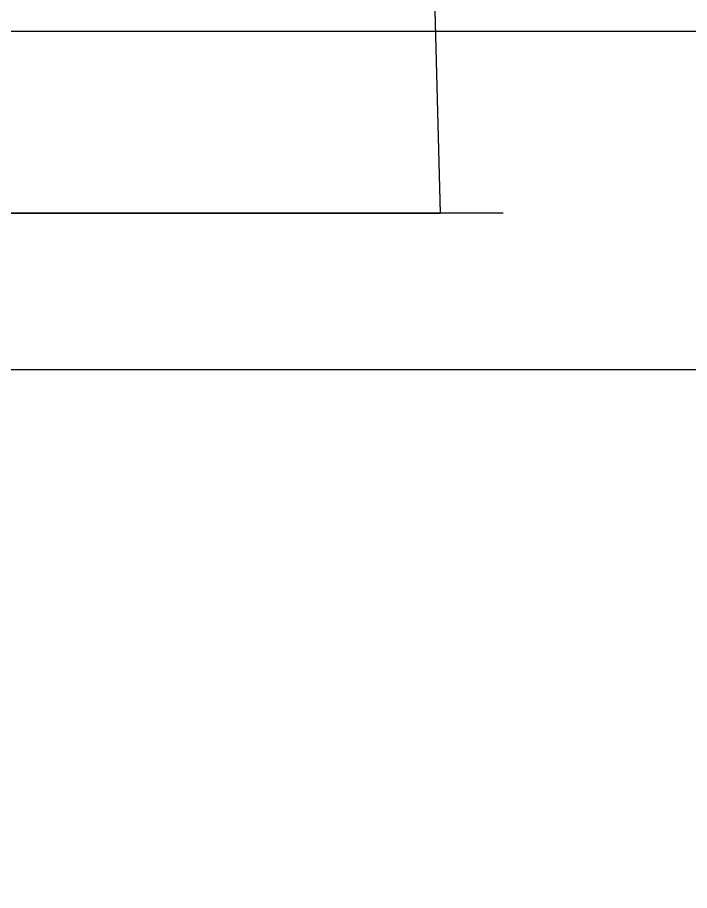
# Model space of a CAD drawing. Header units: millimetres. Extents: x 2148 to 2681, y 758 to 986.
# Drawn here: x 2428.5882 to 2428.6574, y 950.7756 to 950.8656 of the extents above; entities that cross this region are included whole.
import ezdxf

# ---------------------------------------------------------------- set-up
doc = ezdxf.new("R2010")
doc.units = ezdxf.units.MM
for name, color, linetype in [('0.1', 193, 'Continuous'), ('0.4', 121, 'Continuous'), ('D', 1, 'Continuous'), ('ELAYOUT', 4, 'Continuous')]:
    doc.layers.add(name, color=color, linetype=linetype)

msp = doc.modelspace()

# ---------------------------------------------------------------- linework, layer by layer
at = {"layer": '0.1'}
for p, q in [((2428.6284652, 950.9673609, 0), (2428.6317332, 950.8454459, 0)), ((2428.6284652, 950.9673609, 0), (2428.6317332, 950.8454459, 0)), ((2428.6284652, 950.9673609, 0), (2428.6317332, 950.8454459, 0)), ((2428.6284652, 950.9673609, 0), (2428.6317332, 950.8454459, 0)), ((2428.6284652, 950.9673609, 0), (2428.6317332, 950.8454459, 0)), ((2428.6284652, 950.9673609, 0), (2428.6317332, 950.8454459, 0)), ((2428.6284652, 950.9673609, 0), (2428.6317332, 950.8454459, 0)), ((2428.6284652, 950.9673609, 0), (2428.6317332, 950.8454459, 0)), ((2428.6284652, 950.9673609, 0), (2428.6317332, 950.8454459, 0)), ((2428.6284652, 950.9673609, 0), (2428.6317332, 950.8454459, 0)), ((2428.638216, 950.8454459, 0), (2428.345383, 950.8454459, 0)), ((2428.638216, 950.8454459, 0), (2428.345383, 950.8454459, 0)), ((2428.638216, 950.8454459, 0), (2428.345383, 950.8454459, 0)), ((2428.638216, 950.8454459, 0), (2428.345383, 950.8454459, 0)), ((2428.638216, 950.8454459, 0), (2428.345383, 950.8454459, 0)), ((2428.638216, 950.8454459, 0), (2428.345383, 950.8454459, 0)), ((2428.638216, 950.8454459, 0), (2428.345383, 950.8454459, 0)), ((2428.638216, 950.8454459, 0), (2428.345383, 950.8454459, 0)), ((2428.638216, 950.8454459, 0), (2428.345383, 950.8454459, 0)), ((2428.638216, 950.8454459, 0), (2428.345383, 950.8454459, 0)), ((2428.3518658, 950.8454459, 0), (2428.6317332, 950.8454459, 0)), ((2428.3518658, 950.8454459, 0), (2428.6317332, 950.8454459, 0)), ((2428.3518658, 950.8454459, 0), (2428.6317332, 950.8454459, 0)), ((2428.3518658, 950.8454459, 0), (2428.6317332, 950.8454459, 0)), ((2428.3518658, 950.8454459, 0), (2428.6317332, 950.8454459, 0)), ((2428.3518658, 950.8454459, 0), (2428.6317332, 950.8454459, 0)), ((2428.3518658, 950.8454459, 0), (2428.6317332, 950.8454459, 0)), ((2428.3518658, 950.8454459, 0), (2428.6317332, 950.8454459, 0)), ((2428.3518658, 950.8454459, 0), (2428.6317332, 950.8454459, 0)), ((2428.3518658, 950.8454459, 0), (2428.6317332, 950.8454459, 0))]:
    msp.add_line(p, q, dxfattribs=at)
at = {"layer": '0.4', "color": 193, "lineweight": 0, "ltscale": 0.5}
for p, q in [((2428.6284652, 950.9673609, 0), (2428.6317332, 950.8454459, 0)), ((2428.6284652, 950.9673609, 0), (2428.6317332, 950.8454459, 0)), ((2428.6284652, 950.9673609, 0), (2428.6317332, 950.8454459, 0)), ((2428.6284652, 950.9673609, 0), (2428.6317332, 950.8454459, 0)), ((2428.6284652, 950.9673609, 0), (2428.6317332, 950.8454459, 0)), ((2428.6284652, 950.9673609, 0), (2428.6317332, 950.8454459, 0)), ((2428.6284652, 950.9673609, 0), (2428.6317332, 950.8454459, 0)), ((2428.6284652, 950.9673609, 0), (2428.6317332, 950.8454459, 0)), ((2428.6284652, 950.9673609, 0), (2428.6317332, 950.8454459, 0)), ((2428.6284652, 950.9673609, 0), (2428.6317332, 950.8454459, 0)), ((2428.6317332, 950.8454459, 0), (2428.5485586, 950.8454459, 0)), ((2428.6317332, 950.8454459, 0), (2428.5485586, 950.8454459, 0)), ((2428.6317332, 950.8454459, 0), (2428.5485586, 950.8454459, 0)), ((2428.6317332, 950.8454459, 0), (2428.5485586, 950.8454459, 0)), ((2428.6317332, 950.8454459, 0), (2428.5485586, 950.8454459, 0)), ((2428.6317332, 950.8454459, 0), (2428.5485586, 950.8454459, 0)), ((2428.6317332, 950.8454459, 0), (2428.5485586, 950.8454459, 0)), ((2428.6317332, 950.8454459, 0), (2428.5485586, 950.8454459, 0)), ((2428.6317332, 950.8454459, 0), (2428.5485586, 950.8454459, 0)), ((2428.6317332, 950.8454459, 0), (2428.5485586, 950.8454459, 0))]:
    msp.add_line(p, q, dxfattribs=at)
at = {"layer": 'D', "ltscale": 0.5}
msp.add_line((2428.047329, 950.8642082), (2432.788657, 950.8642082), dxfattribs=at)
at = {"layer": 'D', "ltscale": 0.5, "elevation": 0}
msp.add_lwpolyline([(2428.047329, 943.0950475), (2428.047329, 950.8642082), (2432.547329, 950.8642082), (2432.547329, 943.0950475)], close=True, dxfattribs=at)
at = {"layer": 'ELAYOUT', "ltscale": 10}
msp.add_line((2428.2089329, 950.8293112, 0), (2431.407787, 950.8293112, 0), dxfattribs=at)

doc.saveas('drawing.dxf')
